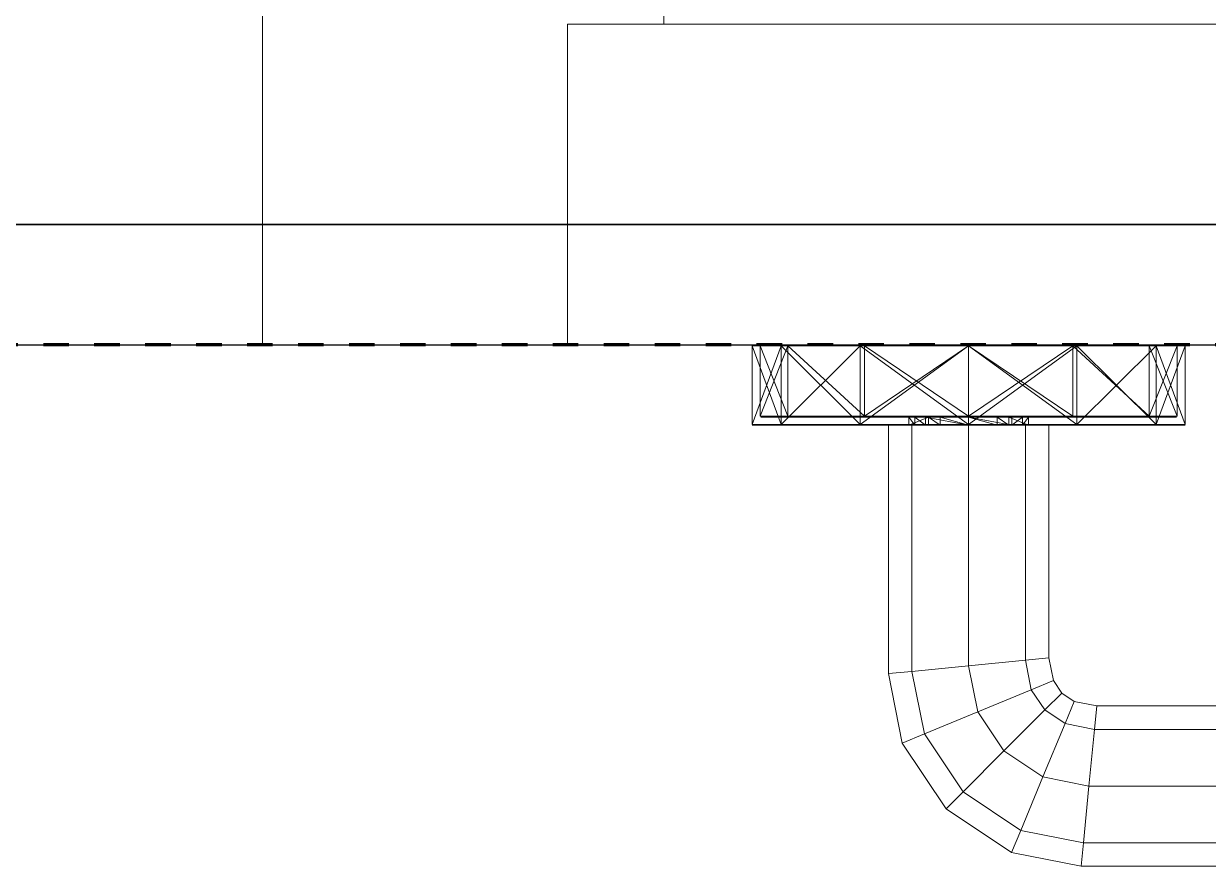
# Model space of a CAD drawing. Header units: millimetres. Extents: x -5300 to 98858, y -5196 to 93886.
# Drawn here: x 18520.2 to 18667.9, y 46270 to 46375.1 of the extents above; entities that cross this region are included whole.
import ezdxf

# ---------------------------------------------------------------- set-up
doc = ezdxf.new("R2010")
doc.units = ezdxf.units.MM
doc.linetypes.add('Штрих', pattern=[6.35, 3.175, -3.175])
doc.linetypes.add('Штрих_2_', pattern=[6.35, 3.175, -3.175])
for name, color, linetype, lineweight, true_color in [('_Разделитель помещений_', 4, 'Штрих', 70, 0x00ffff), ('Двери', 7, 'Continuous', 18, 0x7f7f7f), ('Стены', 7, 'Continuous', 18, 0x7f7f7f), ('Стены разрез', 7, 'Continuous', 50, 0x7f7f7f)]:
    doc.layers.add(name, color=color, linetype=linetype, lineweight=lineweight, true_color=true_color)

# ---------------------------------------------------------------- blocks, each defined once
blk = doc.blocks.new('СТВ_Перегородка_Кирпич 171644 - СТВ_Перегородка_Кирпич 2-247667-Подвал')
at = {"layer": 'Стены', "color": 254, "true_color": 0xd4d4d4}
blk.add_line((15750, 46350), (21250, 46350), dxfattribs=at)
blk = doc.blocks.new('СТВ_Перегородка_Кирпич 171644 - СТВ_Перегородка_Кирпич 171644-247664-Подвал')
at = {"layer": 'Стены', "color": 254, "true_color": 0xd4d4d4}
for p, q in [((18550, 46350), (18550, 46470)), ((18550, 46350), (18550, 46350)), ((18550, 46350), (19650, 46350)), ((18550, 46335), (18550, 46350)), ((19650, 46350), (18550, 46350)), ((18550, 46350), (18550, 46350)), ((19650, 46335), (18550, 46335)), ((18550, 46335), (18550, 46335))]:
    blk.add_line(p, q, dxfattribs=at)
at = {"layer": 'Стены разрез', "color": 254, "lineweight": 25, "true_color": 0xd4d4d4}
for p, q in [((21250, 46350), (15750, 46350)), ((15750, 46350), (21250, 46350)), ((15750, 46335), (21250, 46335))]:
    blk.add_line(p, q, dxfattribs=at)
blk.add_blockref('СТВ_Перегородка_Кирпич 171644 - СТВ_Перегородка_Кирпич 2-247667-Подвал', (0, 0))
blk = doc.blocks.new('Д-5 171761 - Д-5-247732-Подвал')
at = {"layer": 'Двери', "color": 254, "true_color": 0xd4d4d4}
for p, q in [((18550, 46335), (18550, 46485)), ((18550, 46485), (18550, 46335)), ((18550, 46335), (18550, 46485)), ((18550, 46485), (18550, 46335)), ((18550, 46485), (18550, 46335)), ((18550, 46335), (18550, 46485)), ((18550, 46485), (18550, 46335)), ((18550, 46335), (18550, 46485)), ((18600, 46375), (18600, 46485)), ((18600, 46485), (18600, 46375)), ((18600, 46485), (18600, 46375)), ((18600, 46375), (18600, 46485)), ((18600, 46485), (18600, 46375)), ((18600, 46375), (18600, 46485)), ((18588, 46375), (18588, 46335)), ((18600, 46375), (18588, 46375)), ((18588, 46375), (18600, 46375)), ((18588, 46335), (18588, 46375)), ((18588, 46375), (18588, 46375)), ((18588, 46375), (18600, 46375)), ((18600, 46375), (18588, 46375)), ((18588, 46335), (18588, 46375)), ((18588, 46375), (18588, 46375)), ((18588, 46375), (18588, 46335)), ((18588, 46335), (18588, 46375)), ((18588, 46375), (19612, 46375)), ((18588, 46375), (18588, 46335)), ((18600, 46375), (18588, 46375)), ((18588, 46335), (18588, 46375)), ((18588, 46375), (18588, 46375)), ((18588, 46375), (18588, 46335)), ((19612, 46375), (18588, 46375)), ((18588, 46375), (18588, 46375)), ((18588, 46375), (18600, 46375)), ((18588, 46335), (18588, 46375)), ((18588, 46375), (19612, 46375)), ((18588, 46335), (18588, 46375)), ((18588, 46375), (18588, 46375)), ((18588, 46375), (18588, 46335)), ((19612, 46375), (18588, 46375)), ((18588, 46375), (18588, 46375)), ((18588, 46375), (19612, 46375)), ((19612, 46375), (18588, 46375)), ((18588, 46375), (18588, 46335)), ((18600, 46375), (18600, 46375)), ((18600, 46375), (18600, 46375)), ((18600, 46375), (19600, 46375)), ((19600, 46375), (18600, 46375)), ((18614.62, 46375), (18611, 46375)), ((18611, 46375), (18614.62, 46375)), ((18624.5, 46375), (18611, 46375)), ((18614.7, 46375), (18611.1, 46375)), ((18611.1, 46375), (18614.7, 46375)), ((18615.4, 46375), (18611.1, 46375)), ((18611.1, 46375), (18611.9, 46375)), ((18611.1, 46375), (18615.4, 46375)), ((18615.4, 46375), (18611.9, 46375)), ((18611.9, 46375), (18615.4, 46375)), ((18624.5, 46375), (18614.62, 46375)), ((18614.62, 46375), (18624.5, 46375)), ((18624.5, 46375), (18614.62, 46375)), ((18624.55, 46375), (18614.7, 46375)), ((18624.55, 46375), (18614.7, 46375)), ((18614.7, 46375), (18615.4, 46375)), ((18615.4, 46375), (18614.7, 46375)), ((18624.95, 46375), (18615.4, 46375)), ((18624.95, 46375), (18615.4, 46375)), ((18624.55, 46375), (18615.4, 46375)), ((18624.55, 46375), (18615.4, 46375)), ((18638, 46375), (18624.5, 46375)), ((18624.5, 46375), (18638, 46375)), ((18624.5, 46375), (18624.5, 46375)), ((18624.5, 46375), (18651.5, 46375)), ((18624.5, 46375), (18651.5, 46375)), ((18624.5, 46375), (18651.5, 46375)), ((18638, 46375), (18624.55, 46375)), ((18638, 46375), (18624.55, 46375)), ((18624.55, 46375), (18624.95, 46375)), ((18624.95, 46375), (18624.55, 46375)), ((18638, 46375), (18624.95, 46375)), ((18638, 46375), (18624.95, 46375)), ((18638, 46375), (18624.95, 46375)), ((18638, 46375), (18624.95, 46375)), ((18651.45, 46375), (18638, 46375)), ((18651.05, 46375), (18638, 46375)), ((18651.05, 46375), (18638, 46375)), ((18651.45, 46375), (18638, 46375)), ((18651.05, 46375), (18638, 46375)), ((18638, 46375), (18638, 46375)), ((18651.05, 46375), (18638, 46375)), ((18638, 46375), (18638, 46375)), ((18638, 46375), (18651.5, 46375)), ((18638, 46375), (18651.5, 46375)), ((18660.6, 46375), (18651.05, 46375)), ((18660.6, 46375), (18651.05, 46375)), ((18651.45, 46375), (18651.05, 46375)), ((18651.05, 46375), (18651.45, 46375)), ((18661.3, 46375), (18651.45, 46375)), ((18661.3, 46375), (18651.45, 46375)), ((18660.6, 46375), (18651.45, 46375)), ((18660.6, 46375), (18651.45, 46375)), ((18651.5, 46375), (18661.38, 46375)), ((18661.38, 46375), (18651.5, 46375)), ((18651.5, 46375), (18651.5, 46375)), ((18661.38, 46375), (18651.5, 46375)), ((18665, 46375), (18651.5, 46375)), ((18660.6, 46375), (18664.1, 46375)), ((18664.1, 46375), (18660.6, 46375)), ((18660.6, 46375), (18661.3, 46375)), ((18660.6, 46375), (18664.9, 46375)), ((18664.9, 46375), (18660.6, 46375)), ((18660.6, 46375), (18661.3, 46375)), ((18661.3, 46375), (18664.9, 46375)), ((18664.9, 46375), (18661.3, 46375)), ((18661.38, 46375), (18665, 46375)), ((18665, 46375), (18661.38, 46375)), ((18664.1, 46375), (18664.9, 46375)), ((18588, 46335), (18550, 46335)), ((18550, 46335), (18588, 46335)), ((18588, 46335), (18550, 46335)), ((18550, 46335), (18550, 46335)), ((18550, 46335), (18588, 46335)), ((18550, 46335), (18550, 46335)), ((18588, 46335), (18550, 46335)), ((18550, 46335), (18550, 46335)), ((18550, 46335), (19650, 46335)), ((18550, 46335), (19650, 46335)), ((18550, 46335), (18550, 46335)), ((18588, 46335), (18550, 46335)), ((18588, 46335), (18588, 46335)), ((18588, 46335), (18588, 46335)), ((18588, 46335), (18588, 46335)), ((19612, 46335), (18588, 46335)), ((19612, 46335), (18588, 46335)), ((18588, 46335), (18588, 46335)), ((19612, 46335), (18588, 46335)), ((19612, 46335), (18588, 46335)), ((18588, 46335), (18588, 46335)), ((18588, 46335), (19612, 46335)), ((18588, 46335), (18588, 46335)), ((18588, 46335), (19612, 46335)), ((18614.62, 46335), (18611, 46335)), ((18611, 46335), (18614.62, 46335)), ((18611, 46335), (18624.5, 46335)), ((18614.62, 46334.9), (18611, 46334.9)), ((18614.62, 46334.9), (18611, 46334.9)), ((18611, 46334.9), (18611, 46325.1)), ((18614.62, 46325.1), (18611, 46334.9)), ((18614.62, 46334.9), (18611, 46325.1)), ((18614.62, 46334.9), (18611, 46334.9)), ((18611, 46334.9), (18614.62, 46334.9)), ((18611, 46325.1), (18611, 46334.9)), ((18614.62, 46325.1), (18611, 46334.9)), ((18611, 46325.1), (18614.62, 46334.9)), ((18614.7, 46335), (18611.1, 46335)), ((18611.1, 46335), (18614.7, 46335)), ((18615.4, 46335), (18611.1, 46335)), ((18611.9, 46335), (18611.1, 46335)), ((18611.1, 46335), (18615.4, 46335)), ((18615.4, 46335), (18611.9, 46335)), ((18611.9, 46335), (18615.4, 46335)), ((18615.48, 46334.9), (18612, 46334.9)), ((18612, 46334.9), (18615.48, 46334.9)), ((18612, 46326.1), (18612, 46334.9)), ((18615.48, 46334.9), (18612, 46326.1)), ((18612, 46334.9), (18615.48, 46326.1)), ((18624.5, 46335), (18614.62, 46335)), ((18614.62, 46335), (18624.5, 46335)), ((18614.62, 46335), (18624.5, 46335)), ((18624.5, 46334.9), (18614.62, 46334.9)), ((18624.5, 46334.9), (18614.62, 46334.9)), ((18624.5, 46325.1), (18614.62, 46334.9)), ((18624.5, 46334.9), (18614.62, 46325.1)), ((18614.62, 46334.9), (18614.62, 46325.1)), ((18614.62, 46334.9), (18614.62, 46325.1)), ((18624.5, 46334.9), (18614.62, 46334.9)), ((18614.62, 46334.9), (18624.5, 46334.9)), ((18624.5, 46325.1), (18614.62, 46334.9)), ((18614.62, 46325.1), (18614.62, 46334.9)), ((18614.62, 46325.1), (18614.62, 46334.9)), ((18614.62, 46325.1), (18624.5, 46334.9)), ((18624.55, 46335), (18614.7, 46335)), ((18624.55, 46335), (18614.7, 46335)), ((18615.4, 46335), (18614.7, 46335)), ((18615.4, 46335), (18614.7, 46335)), ((18624.95, 46335), (18615.4, 46335)), ((18624.95, 46335), (18615.4, 46335)), ((18624.55, 46335), (18615.4, 46335)), ((18624.55, 46335), (18615.4, 46335)), ((18625, 46334.9), (18615.48, 46334.9)), ((18625, 46334.9), (18615.48, 46334.9)), ((18625, 46326.1), (18615.48, 46334.9)), ((18615.48, 46326.1), (18615.48, 46334.9)), ((18625, 46326.1), (18615.48, 46334.9)), ((18615.48, 46326.1), (18615.48, 46334.9)), ((18638, 46335), (18624.5, 46335)), ((18638, 46335), (18624.5, 46335)), ((18651.5, 46335), (18624.5, 46335)), ((18651.5, 46335), (18624.5, 46335)), ((18651.5, 46335), (18624.5, 46335)), ((18624.5, 46335), (18624.5, 46335)), ((18638, 46334.9), (18624.5, 46334.9)), ((18638, 46334.9), (18624.5, 46334.9)), ((18638, 46334.9), (18624.5, 46325.1)), ((18638, 46325.1), (18624.5, 46334.9)), ((18624.5, 46334.9), (18624.5, 46325.1)), ((18624.5, 46334.9), (18624.5, 46325.1)), ((18638, 46334.9), (18624.5, 46334.9)), ((18624.5, 46334.9), (18638, 46334.9)), ((18624.5, 46325.1), (18638, 46334.9)), ((18624.5, 46325.1), (18624.5, 46334.9)), ((18624.5, 46325.1), (18624.5, 46334.9)), ((18624.5, 46334.9), (18638, 46325.1)), ((18638, 46335), (18624.55, 46335)), ((18638, 46335), (18624.55, 46335)), ((18624.95, 46335), (18624.55, 46335)), ((18624.95, 46335), (18624.55, 46335)), ((18638, 46335), (18624.95, 46335)), ((18638, 46335), (18624.95, 46335)), ((18638, 46335), (18624.95, 46335)), ((18638, 46335), (18624.95, 46335)), ((18638, 46334.9), (18625, 46334.9)), ((18638, 46334.9), (18625, 46334.9)), ((18638, 46334.9), (18625, 46326.1)), ((18625, 46326.1), (18625, 46334.9)), ((18638, 46326.1), (18625, 46334.9)), ((18625, 46326.1), (18625, 46334.9)), ((18651.05, 46335), (18638, 46335)), ((18651.45, 46335), (18638, 46335)), ((18651.05, 46335), (18638, 46335)), ((18651.45, 46335), (18638, 46335)), ((18651.05, 46335), (18638, 46335)), ((18638, 46335), (18638, 46335)), ((18651.05, 46335), (18638, 46335)), ((18638, 46335), (18638, 46335)), ((18638, 46335), (18651.5, 46335)), ((18651.5, 46335), (18638, 46335)), ((18651, 46334.9), (18638, 46334.9)), ((18651.5, 46334.9), (18638, 46334.9)), ((18651, 46334.9), (18638, 46334.9)), ((18638, 46334.9), (18651.5, 46334.9)), ((18651, 46334.9), (18638, 46326.1)), ((18638, 46326.1), (18638, 46334.9)), ((18651.5, 46334.9), (18638, 46325.1)), ((18638, 46334.9), (18638, 46325.1)), ((18651, 46326.1), (18638, 46334.9)), ((18638, 46326.1), (18638, 46334.9)), ((18638, 46334.9), (18651.5, 46325.1)), ((18638, 46334.9), (18638, 46325.1)), ((18638, 46334.9), (18651.5, 46334.9)), ((18638, 46334.9), (18651.5, 46334.9)), ((18638, 46325.1), (18638, 46334.9)), ((18638, 46325.1), (18651.5, 46334.9)), ((18638, 46325.1), (18638, 46334.9)), ((18638, 46334.9), (18651.5, 46325.1)), ((18651, 46334.9), (18660.52, 46334.9)), ((18660.52, 46334.9), (18651, 46334.9)), ((18660.52, 46326.1), (18651, 46334.9)), ((18651, 46326.1), (18651, 46334.9)), ((18660.52, 46326.1), (18651, 46334.9)), ((18651, 46326.1), (18651, 46334.9)), ((18660.6, 46335), (18651.05, 46335)), ((18660.6, 46335), (18651.05, 46335)), ((18651.05, 46335), (18651.45, 46335)), ((18651.05, 46335), (18651.45, 46335)), ((18651.45, 46335), (18661.3, 46335)), ((18661.3, 46335), (18651.45, 46335)), ((18660.6, 46335), (18651.45, 46335)), ((18660.6, 46335), (18651.45, 46335)), ((18651.5, 46335), (18661.38, 46335)), ((18661.38, 46335), (18651.5, 46335)), ((18651.5, 46335), (18665, 46335)), ((18651.5, 46335), (18661.38, 46335)), ((18651.5, 46335), (18651.5, 46335)), ((18661.38, 46334.9), (18651.5, 46334.9)), ((18651.5, 46334.9), (18661.38, 46334.9)), ((18661.38, 46334.9), (18651.5, 46325.1)), ((18651.5, 46334.9), (18651.5, 46325.1)), ((18651.5, 46334.9), (18651.5, 46325.1)), ((18651.5, 46334.9), (18661.38, 46325.1)), ((18651.5, 46334.9), (18661.38, 46334.9)), ((18651.5, 46334.9), (18661.38, 46334.9)), ((18651.5, 46325.1), (18651.5, 46334.9)), ((18651.5, 46325.1), (18661.38, 46334.9)), ((18651.5, 46325.1), (18651.5, 46334.9)), ((18651.5, 46334.9), (18661.38, 46325.1)), ((18660.52, 46334.9), (18664, 46334.9)), ((18664, 46334.9), (18660.52, 46334.9)), ((18660.52, 46326.1), (18660.52, 46334.9)), ((18660.52, 46326.1), (18664, 46334.9)), ((18664, 46326.1), (18660.52, 46334.9)), ((18660.52, 46326.1), (18660.52, 46334.9)), ((18660.6, 46335), (18664.1, 46335)), ((18664.1, 46335), (18660.6, 46335)), ((18660.6, 46335), (18661.3, 46335)), ((18660.6, 46335), (18664.9, 46335)), ((18664.9, 46335), (18660.6, 46335)), ((18660.6, 46335), (18661.3, 46335)), ((18661.3, 46335), (18664.9, 46335)), ((18664.9, 46335), (18661.3, 46335)), ((18661.38, 46335), (18665, 46335)), ((18665, 46335), (18661.38, 46335)), ((18661.38, 46334.9), (18665, 46334.9)), ((18661.38, 46334.9), (18665, 46334.9)), ((18661.38, 46334.9), (18661.38, 46325.1)), ((18661.38, 46325.1), (18665, 46334.9)), ((18661.38, 46334.9), (18661.38, 46325.1)), ((18661.38, 46334.9), (18665, 46325.1)), ((18661.38, 46334.9), (18665, 46334.9)), ((18665, 46334.9), (18661.38, 46334.9)), ((18661.38, 46325.1), (18661.38, 46334.9)), ((18661.38, 46334.9), (18665, 46325.1)), ((18665, 46325.1), (18661.38, 46334.9)), ((18661.38, 46325.1), (18661.38, 46334.9)), ((18664, 46326.1), (18664, 46334.9)), ((18664.1, 46335), (18664.9, 46335)), ((18665, 46334.9), (18665, 46325.1)), ((18665, 46325.1), (18665, 46334.9)), ((18615.48, 46326.1), (18612, 46326.1)), ((18612, 46326.1), (18615.48, 46326.1)), ((18615.57, 46326), (18612.1, 46326)), ((18612.1, 46326), (18615.57, 46326)), ((18633, 46326), (18612.1, 46326)), ((18633, 46326), (18612.1, 46326)), ((18633, 46326), (18612.1, 46326)), ((18625, 46326.1), (18615.48, 46326.1)), ((18625, 46326.1), (18615.48, 46326.1)), ((18625.05, 46326), (18615.57, 46326)), ((18625.05, 46326), (18615.57, 46326)), ((18631.28, 46326), (18615.57, 46326)), ((18630.53, 46326), (18615.57, 46326)), ((18633, 46326), (18615.57, 46326)), ((18633, 46326), (18615.57, 46326)), ((18633, 46326), (18615.57, 46326)), ((18638, 46326.1), (18625, 46326.1)), ((18638, 46326.1), (18625, 46326.1)), ((18638, 46326), (18625.05, 46326)), ((18638, 46326), (18625.05, 46326)), ((18632.62, 46326), (18625.05, 46326)), ((18631.28, 46326), (18625.05, 46326)), ((18625.05, 46326), (18633, 46326)), ((18625.05, 46326), (18633, 46326)), ((18625.05, 46326), (18634.46, 46326)), ((18631.28, 46326), (18630.53, 46326)), ((18630.53, 46325), (18630.53, 46326)), ((18630.53, 46326), (18633, 46326)), ((18631.28, 46325), (18630.53, 46326)), ((18630.53, 46325), (18633, 46326)), ((18630.53, 46326), (18633, 46326)), ((18632.62, 46326), (18631.28, 46326)), ((18631.28, 46326), (18632.62, 46325)), ((18631.28, 46326), (18631.28, 46325)), ((18638, 46326), (18632.62, 46326)), ((18638, 46326), (18632.62, 46326)), ((18638, 46325), (18632.62, 46326)), ((18632.62, 46326), (18632.62, 46325)), ((18633, 46326), (18633, 46325)), ((18633, 46326), (18634.46, 46326)), ((18633, 46326), (18633, 46325)), ((18633, 46326), (18633, 46326)), ((18633, 46326), (18633, 46325)), ((18633, 46326), (18633, 46325)), ((18633, 46326), (18633, 46326)), ((18633, 46326), (18633, 46326)), ((18633, 46326), (18633, 46325)), ((18633, 46326), (18633, 46325)), ((18633, 46326), (18633, 46325)), ((18633, 46326), (18633, 46326)), ((18633, 46326), (18634.46, 46325)), ((18633, 46325), (18633, 46326)), ((18633, 46325), (18633, 46326)), ((18633, 46325), (18633, 46326)), ((18633, 46325), (18633, 46326)), ((18633, 46326), (18633, 46326)), ((18638, 46326), (18634.46, 46326)), ((18638, 46326), (18634.46, 46326)), ((18638, 46325), (18634.46, 46326)), ((18634.46, 46326), (18634.46, 46325)), ((18651, 46326.1), (18638, 46326.1)), ((18651, 46326.1), (18638, 46326.1)), ((18650.95, 46326), (18638, 46326)), ((18650.95, 46326), (18638, 46326)), ((18643.37, 46326), (18638, 46326)), ((18638, 46326), (18641.54, 46326)), ((18643.37, 46325), (18638, 46326)), ((18643.37, 46326), (18638, 46326)), ((18638, 46326), (18638, 46326)), ((18638, 46326), (18638, 46325)), ((18638, 46326), (18638, 46326)), ((18638, 46326), (18641.54, 46326)), ((18638, 46326), (18641.54, 46325)), ((18638, 46326), (18638, 46325)), ((18643, 46326), (18641.54, 46326)), ((18643, 46325), (18641.54, 46326)), ((18650.95, 46326), (18641.54, 46326)), ((18641.54, 46326), (18641.54, 46325)), ((18645.47, 46326), (18643, 46326)), ((18643, 46326), (18643, 46325)), ((18643, 46326), (18643, 46325)), ((18645.47, 46326), (18643, 46326)), ((18660.43, 46326), (18643, 46326)), ((18643, 46326), (18643, 46326)), ((18643, 46326), (18643, 46326)), ((18643, 46326), (18663.9, 46326)), ((18643, 46326), (18643, 46325)), ((18643, 46326), (18643, 46325)), ((18643, 46326), (18645.47, 46325)), ((18643, 46326), (18643, 46325)), ((18643, 46326), (18663.9, 46326)), ((18643, 46326), (18643, 46326)), ((18643, 46326), (18643, 46325)), ((18643, 46326), (18643, 46325)), ((18663.9, 46326), (18643, 46326)), ((18643, 46326), (18643, 46326)), ((18643, 46326), (18643, 46325)), ((18643, 46326), (18643, 46325)), ((18643, 46326), (18660.43, 46326)), ((18643, 46326), (18643, 46326)), ((18643, 46326), (18643, 46325)), ((18643, 46326), (18660.43, 46326)), ((18643, 46326), (18650.95, 46326)), ((18643, 46326), (18643, 46325)), ((18643, 46326), (18650.95, 46326)), ((18644.72, 46326), (18643.37, 46326)), ((18644.72, 46326), (18643.37, 46325)), ((18650.95, 46326), (18643.37, 46326)), ((18643.37, 46325), (18643.37, 46326)), ((18645.47, 46326), (18644.72, 46326)), ((18645.47, 46326), (18644.72, 46325)), ((18644.72, 46326), (18650.95, 46326)), ((18644.72, 46326), (18660.43, 46326)), ((18644.72, 46326), (18644.72, 46325)), ((18645.47, 46326), (18645.47, 46325)), ((18645.47, 46326), (18660.43, 46326)), ((18650.95, 46326), (18660.43, 46326)), ((18660.43, 46326), (18650.95, 46326)), ((18660.52, 46326.1), (18651, 46326.1)), ((18660.52, 46326.1), (18651, 46326.1)), ((18660.43, 46326), (18663.9, 46326)), ((18663.9, 46326), (18660.43, 46326)), ((18660.52, 46326.1), (18664, 46326.1)), ((18664, 46326.1), (18660.52, 46326.1)), ((18614.62, 46325.1), (18611, 46325.1)), ((18614.62, 46325.1), (18611, 46325.1)), ((18614.62, 46325.1), (18611, 46325.1)), ((18611, 46325.1), (18614.62, 46325.1)), ((18614.62, 46325), (18611, 46325)), ((18611, 46325), (18614.62, 46325)), ((18624.5, 46325), (18611, 46325)), ((18614.7, 46325), (18611.1, 46325)), ((18614.7, 46325), (18611.1, 46325)), ((18633, 46325), (18611.1, 46325)), ((18633, 46325), (18611.1, 46325)), ((18633, 46325), (18611.1, 46325)), ((18624.5, 46325.1), (18614.62, 46325.1)), ((18624.5, 46325.1), (18614.62, 46325.1)), ((18624.5, 46325.1), (18614.62, 46325.1)), ((18614.62, 46325.1), (18624.5, 46325.1)), ((18624.5, 46325), (18614.62, 46325)), ((18614.62, 46325), (18624.5, 46325)), ((18624.5, 46325), (18614.62, 46325)), ((18624.55, 46325), (18614.7, 46325)), ((18624.55, 46325), (18614.7, 46325)), ((18631.28, 46325), (18614.7, 46325)), ((18630.53, 46325), (18614.7, 46325)), ((18633, 46325), (18614.7, 46325)), ((18614.7, 46325), (18633, 46325)), ((18633, 46325), (18614.7, 46325)), ((18638, 46325.1), (18624.5, 46325.1)), ((18638, 46325.1), (18624.5, 46325.1)), ((18624.5, 46325.1), (18638, 46325.1)), ((18624.5, 46325.1), (18638, 46325.1)), ((18638, 46325), (18624.5, 46325)), ((18624.5, 46325), (18638, 46325)), ((18624.5, 46325), (18624.5, 46325)), ((18624.5, 46325), (18651.5, 46325)), ((18624.5, 46325), (18651.5, 46325)), ((18624.5, 46325), (18651.5, 46325)), ((18638, 46325), (18624.55, 46325)), ((18638, 46325), (18624.55, 46325)), ((18632.62, 46325), (18624.55, 46325)), ((18624.55, 46325), (18631.28, 46325)), ((18624.55, 46325), (18634.46, 46325)), ((18624.55, 46325), (18633, 46325)), ((18624.55, 46325), (18633, 46325)), ((18628, 46325), (18630.93, 46325)), ((18628, 46294.02), (18628, 46325)), ((18630.93, 46325), (18628, 46325)), ((18628, 46325), (18628, 46294.02)), ((18631.28, 46325), (18630.53, 46325)), ((18630.53, 46325), (18633, 46325)), ((18630.53, 46325), (18633, 46325)), ((18630.93, 46325), (18630.93, 46294.3)), ((18630.93, 46325), (18638, 46325)), ((18630.93, 46294.3), (18630.93, 46325)), ((18630.93, 46294.3), (18630.93, 46325)), ((18638, 46325), (18630.93, 46325)), ((18630.93, 46325), (18630.93, 46294.3)), ((18632.62, 46325), (18631.28, 46325)), ((18638, 46325), (18632.62, 46325)), ((18638, 46325), (18632.62, 46325)), ((18634.46, 46325), (18633, 46325)), ((18633, 46325), (18633, 46325)), ((18633, 46325), (18633, 46325)), ((18633, 46325), (18633, 46325)), ((18633, 46325), (18633, 46325)), ((18633, 46325), (18633, 46325)), ((18638, 46325), (18634.46, 46325)), ((18638, 46325), (18634.46, 46325)), ((18651.5, 46325.1), (18638, 46325.1)), ((18651.5, 46325.1), (18638, 46325.1)), ((18638, 46325.1), (18651.5, 46325.1)), ((18638, 46325.1), (18651.5, 46325.1)), ((18651.45, 46325), (18638, 46325)), ((18638, 46325), (18651.45, 46325)), ((18643.37, 46325), (18638, 46325)), ((18641.54, 46325), (18638, 46325)), ((18643.37, 46325), (18638, 46325)), ((18638, 46325), (18638, 46325)), ((18641.54, 46325), (18638, 46325)), ((18638, 46325), (18638, 46325)), ((18638, 46325), (18651.5, 46325)), ((18638, 46325), (18651.5, 46325)), ((18638, 46325), (18638, 46295)), ((18638, 46325), (18645.07, 46325)), ((18638, 46295), (18638, 46325)), ((18638, 46295), (18638, 46325)), ((18645.07, 46325), (18638, 46325)), ((18638, 46325), (18638, 46295)), ((18643, 46325), (18641.54, 46325)), ((18641.54, 46325), (18651.45, 46325)), ((18645.47, 46325), (18643, 46325)), ((18645.47, 46325), (18643, 46325)), ((18643, 46325), (18643, 46325)), ((18643, 46325), (18651.45, 46325)), ((18643, 46325), (18643, 46325)), ((18643, 46325), (18651.45, 46325)), ((18643, 46325), (18661.3, 46325)), ((18643, 46325), (18643, 46325)), ((18643, 46325), (18661.3, 46325)), ((18643, 46325), (18664.9, 46325)), ((18643, 46325), (18643, 46325)), ((18643, 46325), (18664.9, 46325)), ((18643, 46325), (18643, 46325)), ((18643, 46325), (18661.3, 46325)), ((18643, 46325), (18664.9, 46325)), ((18644.72, 46325), (18643.37, 46325)), ((18643.37, 46325), (18651.45, 46325)), ((18645.47, 46325), (18644.72, 46325)), ((18644.72, 46325), (18661.3, 46325)), ((18644.72, 46325), (18651.45, 46325)), ((18645.07, 46325), (18645.07, 46295.7)), ((18645.07, 46325), (18648, 46325)), ((18645.07, 46295.7), (18645.07, 46325)), ((18645.07, 46295.7), (18645.07, 46325)), ((18648, 46325), (18645.07, 46325)), ((18645.07, 46325), (18645.07, 46295.7)), ((18645.47, 46325), (18661.3, 46325)), ((18648, 46325), (18648, 46295.98)), ((18648, 46295.98), (18648, 46325)), ((18661.3, 46325), (18651.45, 46325)), ((18651.45, 46325), (18661.3, 46325)), ((18651.5, 46325.1), (18661.38, 46325.1)), ((18651.5, 46325.1), (18661.38, 46325.1)), ((18651.5, 46325.1), (18661.38, 46325.1)), ((18651.5, 46325.1), (18661.38, 46325.1)), ((18651.5, 46325), (18661.38, 46325)), ((18661.38, 46325), (18651.5, 46325)), ((18651.5, 46325), (18651.5, 46325)), ((18661.38, 46325), (18651.5, 46325)), ((18665, 46325), (18651.5, 46325)), ((18661.3, 46325), (18664.9, 46325)), ((18661.3, 46325), (18664.9, 46325)), ((18661.38, 46325.1), (18665, 46325.1)), ((18661.38, 46325.1), (18665, 46325.1)), ((18661.38, 46325.1), (18665, 46325.1)), ((18665, 46325.1), (18661.38, 46325.1)), ((18661.38, 46325), (18665, 46325)), ((18665, 46325), (18661.38, 46325)), ((18638, 46295), (18630.93, 46294.3)), ((18630.93, 46294.3), (18638, 46295)), ((18630.93, 46294.3), (18638, 46295)), ((18638, 46295), (18630.93, 46294.3)), ((18645.07, 46295.7), (18638, 46295)), ((18638, 46295), (18645.07, 46295.7)), ((18638, 46295), (18645.07, 46295.7)), ((18645.07, 46295.7), (18638, 46295)), ((18638, 46295), (18639.14, 46289.26)), ((18639.14, 46289.26), (18638, 46295)), ((18639.14, 46289.26), (18638, 46295)), ((18638, 46295), (18639.14, 46289.26)), ((18648, 46295.98), (18645.07, 46295.7)), ((18645.07, 46295.7), (18648, 46295.98)), ((18645.07, 46295.7), (18648, 46295.98)), ((18648, 46295.98), (18645.07, 46295.7)), ((18645.07, 46295.7), (18645.8, 46292.02)), ((18645.8, 46292.02), (18645.07, 46295.7)), ((18645.8, 46292.02), (18645.07, 46295.7)), ((18645.07, 46295.7), (18645.8, 46292.02)), ((18648, 46295.98), (18648.56, 46293.16)), ((18648.56, 46293.16), (18648, 46295.98)), ((18630.93, 46294.3), (18628, 46294.02)), ((18628, 46294.02), (18630.93, 46294.3)), ((18628, 46294.02), (18630.93, 46294.3)), ((18630.93, 46294.3), (18628, 46294.02)), ((18629.72, 46285.36), (18628, 46294.02)), ((18628, 46294.02), (18629.72, 46285.36)), ((18630.93, 46294.3), (18632.48, 46286.5)), ((18632.48, 46286.5), (18630.93, 46294.3)), ((18632.48, 46286.5), (18630.93, 46294.3)), ((18630.93, 46294.3), (18632.48, 46286.5)), ((18648.56, 46293.16), (18645.8, 46292.02)), ((18645.8, 46292.02), (18648.56, 46293.16)), ((18645.8, 46292.02), (18648.56, 46293.16)), ((18648.56, 46293.16), (18645.8, 46292.02)), ((18648.56, 46293.16), (18649.6, 46291.6)), ((18649.6, 46291.6), (18648.56, 46293.16)), ((18645.8, 46292.02), (18639.14, 46289.26)), ((18639.14, 46289.26), (18645.8, 46292.02)), ((18639.14, 46289.26), (18645.8, 46292.02)), ((18645.8, 46292.02), (18639.14, 46289.26)), ((18645.8, 46292.02), (18647.49, 46289.49)), ((18647.49, 46289.49), (18645.8, 46292.02)), ((18647.49, 46289.49), (18645.8, 46292.02)), ((18645.8, 46292.02), (18647.49, 46289.49)), ((18649.6, 46291.6), (18647.49, 46289.49)), ((18647.49, 46289.49), (18649.6, 46291.6)), ((18647.49, 46289.49), (18649.6, 46291.6)), ((18649.6, 46291.6), (18647.49, 46289.49)), ((18649.6, 46291.6), (18651.16, 46290.56)), ((18651.16, 46290.56), (18649.6, 46291.6)), ((18651.16, 46290.56), (18650.02, 46287.8)), ((18650.02, 46287.8), (18651.16, 46290.56)), ((18650.02, 46287.8), (18651.16, 46290.56)), ((18651.16, 46290.56), (18650.02, 46287.8)), ((18651.16, 46290.56), (18653.98, 46290)), ((18653.98, 46290), (18651.16, 46290.56)), ((18639.14, 46289.26), (18632.48, 46286.5)), ((18632.48, 46286.5), (18639.14, 46289.26)), ((18632.48, 46286.5), (18639.14, 46289.26)), ((18639.14, 46289.26), (18632.48, 46286.5)), ((18639.14, 46289.26), (18642.39, 46284.39)), ((18642.39, 46284.39), (18639.14, 46289.26)), ((18642.39, 46284.39), (18639.14, 46289.26)), ((18639.14, 46289.26), (18642.39, 46284.39)), ((18647.49, 46289.49), (18642.39, 46284.39)), ((18642.39, 46284.39), (18647.49, 46289.49)), ((18642.39, 46284.39), (18647.49, 46289.49)), ((18647.49, 46289.49), (18642.39, 46284.39)), ((18647.49, 46289.49), (18650.02, 46287.8)), ((18650.02, 46287.8), (18647.49, 46289.49)), ((18650.02, 46287.8), (18647.49, 46289.49)), ((18647.49, 46289.49), (18650.02, 46287.8)), ((18653.98, 46290), (18653.7, 46287.07)), ((18653.7, 46287.07), (18653.98, 46290)), ((18653.7, 46287.07), (18653.98, 46290)), ((18653.98, 46290), (18653.7, 46287.07)), ((18653.98, 46290), (18732.02, 46290)), ((18732.02, 46290), (18653.98, 46290)), ((18650.02, 46287.8), (18647.26, 46281.14)), ((18647.26, 46281.14), (18650.02, 46287.8)), ((18647.26, 46281.14), (18650.02, 46287.8)), ((18650.02, 46287.8), (18647.26, 46281.14)), ((18650.02, 46287.8), (18653.7, 46287.07)), ((18653.7, 46287.07), (18650.02, 46287.8)), ((18653.7, 46287.07), (18650.02, 46287.8)), ((18650.02, 46287.8), (18653.7, 46287.07)), ((18632.48, 46286.5), (18629.72, 46285.36)), ((18629.72, 46285.36), (18632.48, 46286.5)), ((18629.72, 46285.36), (18632.48, 46286.5)), ((18632.48, 46286.5), (18629.72, 46285.36)), ((18632.48, 46286.5), (18637.3, 46279.3)), ((18637.3, 46279.3), (18632.48, 46286.5)), ((18637.3, 46279.3), (18632.48, 46286.5)), ((18632.48, 46286.5), (18637.3, 46279.3)), ((18653.7, 46287.07), (18653, 46280)), ((18653, 46280), (18653.7, 46287.07)), ((18653, 46280), (18653.7, 46287.07)), ((18653.7, 46287.07), (18653, 46280)), ((18653.7, 46287.07), (18732.3, 46287.07)), ((18732.3, 46287.07), (18653.7, 46287.07)), ((18732.3, 46287.07), (18653.7, 46287.07)), ((18653.7, 46287.07), (18732.3, 46287.07)), ((18635.18, 46277.18), (18629.72, 46285.36)), ((18629.72, 46285.36), (18635.18, 46277.18)), ((18642.39, 46284.39), (18637.3, 46279.3)), ((18637.3, 46279.3), (18642.39, 46284.39)), ((18637.3, 46279.3), (18642.39, 46284.39)), ((18642.39, 46284.39), (18637.3, 46279.3)), ((18642.39, 46284.39), (18647.26, 46281.14)), ((18647.26, 46281.14), (18642.39, 46284.39)), ((18647.26, 46281.14), (18642.39, 46284.39)), ((18642.39, 46284.39), (18647.26, 46281.14)), ((18647.26, 46281.14), (18644.5, 46274.48)), ((18644.5, 46274.48), (18647.26, 46281.14)), ((18644.5, 46274.48), (18647.26, 46281.14)), ((18647.26, 46281.14), (18644.5, 46274.48)), ((18647.26, 46281.14), (18653, 46280)), ((18653, 46280), (18647.26, 46281.14)), ((18653, 46280), (18647.26, 46281.14)), ((18647.26, 46281.14), (18653, 46280)), ((18653, 46280), (18652.3, 46272.93)), ((18652.3, 46272.93), (18653, 46280)), ((18652.3, 46272.93), (18653, 46280)), ((18653, 46280), (18652.3, 46272.93)), ((18653, 46280), (18733, 46280)), ((18733, 46280), (18653, 46280)), ((18733, 46280), (18653, 46280)), ((18653, 46280), (18733, 46280)), ((18637.3, 46279.3), (18635.18, 46277.18)), ((18635.18, 46277.18), (18637.3, 46279.3)), ((18635.18, 46277.18), (18637.3, 46279.3)), ((18637.3, 46279.3), (18635.18, 46277.18)), ((18637.3, 46279.3), (18644.5, 46274.48)), ((18644.5, 46274.48), (18637.3, 46279.3)), ((18644.5, 46274.48), (18637.3, 46279.3)), ((18637.3, 46279.3), (18644.5, 46274.48)), ((18643.36, 46271.72), (18635.18, 46277.18)), ((18635.18, 46277.18), (18643.36, 46271.72)), ((18644.5, 46274.48), (18643.36, 46271.72)), ((18643.36, 46271.72), (18644.5, 46274.48)), ((18643.36, 46271.72), (18644.5, 46274.48)), ((18644.5, 46274.48), (18643.36, 46271.72)), ((18644.5, 46274.48), (18652.3, 46272.93)), ((18652.3, 46272.93), (18644.5, 46274.48)), ((18652.3, 46272.93), (18644.5, 46274.48)), ((18644.5, 46274.48), (18652.3, 46272.93)), ((18652.3, 46272.93), (18652.02, 46270)), ((18652.02, 46270), (18652.3, 46272.93)), ((18652.02, 46270), (18652.3, 46272.93)), ((18652.3, 46272.93), (18652.02, 46270)), ((18652.3, 46272.93), (18733.7, 46272.93)), ((18733.7, 46272.93), (18652.3, 46272.93)), ((18733.7, 46272.93), (18652.3, 46272.93)), ((18652.3, 46272.93), (18733.7, 46272.93)), ((18652.02, 46270), (18643.36, 46271.72)), ((18643.36, 46271.72), (18652.02, 46270)), ((18733.98, 46270), (18652.02, 46270)), ((18652.02, 46270), (18733.98, 46270))]:
    blk.add_line(p, q, dxfattribs=at)
blk = doc.blocks.new('Д-5 171761 - Д-5 171761-247736-Подвал')
blk.add_blockref('Д-5 171761 - Д-5-247732-Подвал', (0, 0))

msp = doc.modelspace()

# ---------------------------------------------------------------- linework, layer by layer
at = {"layer": '_Разделитель помещений_', "color": 131, "linetype": 'Штрих_2_', "true_color": 0xaaffff}
msp.add_line((21250, 46335), (15750, 46335), dxfattribs=at)

# ---------------------------------------------------------------- block references
at = {"layer": 'Двери', "color": 254, "true_color": 0xd4d4d4}
msp.add_blockref('Д-5 171761 - Д-5 171761-247736-Подвал', (0, 0), dxfattribs=at)
at = {"layer": 'Стены', "color": 254, "true_color": 0xd4d4d4}
msp.add_blockref('СТВ_Перегородка_Кирпич 171644 - СТВ_Перегородка_Кирпич 171644-247664-Подвал', (0, 0), dxfattribs=at)

doc.saveas('drawing.dxf')
